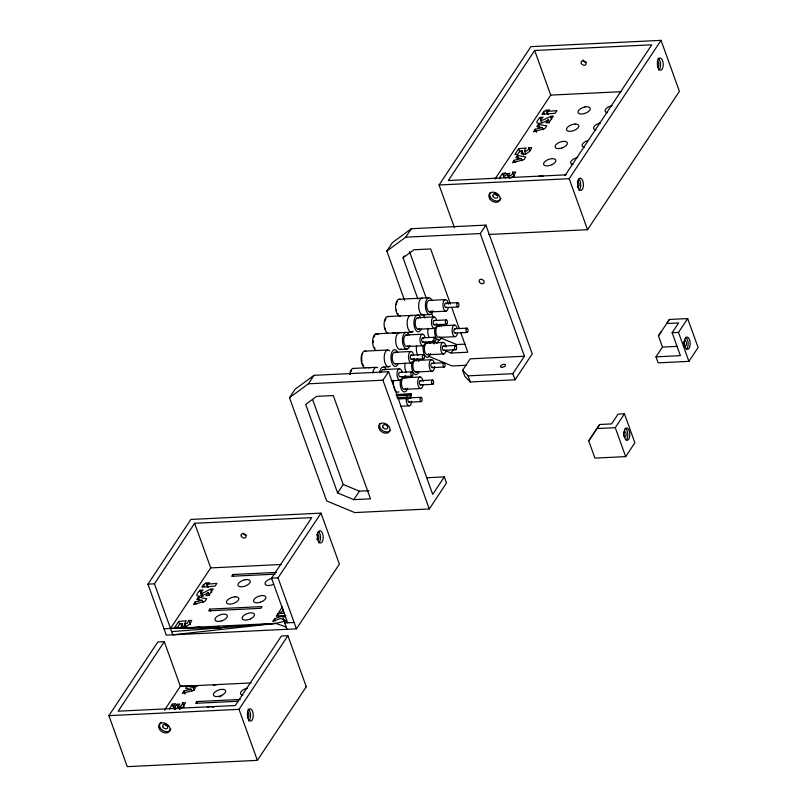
<?xml version="1.0" encoding="UTF-8"?>
<svg xmlns="http://www.w3.org/2000/svg" width="807" height="807" viewBox="0 0 807 807"><rect width="100%" height="100%" fill="white"/><g stroke="black" fill="none" stroke-linecap="round" stroke-linejoin="round"><path stroke-width="1.21" d="M169.5 709.04L172.305 704.148L175.401 703.633L173.334 706.367L174.171 708.919M201.871 596.222L200.761 592.641L203.041 589.887L199.904 590.341C190.785 599.712 204.242 595.748 208.297 592.459L209.437 595.647M185.57 626.999L184.43 623.811L186.316 620.765L178.68 621.471L174.766 627.372L177.691 627.13L179.85 623.811L182.11 623.589L183.643 627.836M179.325 708.798L178.357 706.377L179.709 704.027L176.703 704.309L175.129 706.448L173.404 706.801M505.939 177.833L506.08 177.258L505.283 177.853M179.568 709.111L183.007 706.962L185.519 702.776L182.553 702.766C182.483 704.632 180.294 707.648 178.357 706.377M510.71 178.075L513.817 175.603L515.703 172.123L512.738 172.113C513.514 175.734 505.797 177.722 509.893 173.364L506.877 173.646C505.636 177.691 501.076 176.047 505.575 172.98L502.489 173.495L499.876 177.278L499.876 178.771M182.11 623.589L181.151 626.464C185.307 628.512 190.452 624.547 191.723 620.472L188.798 620.452L187.214 623.327L184.43 623.811M522.139 150.798L521.191 153.673C525.347 155.721 530.492 151.756 531.752 147.671L528.827 147.661C528.888 152.019 521.312 152.281 526.346 147.974L518.719 148.68L514.805 154.581L517.731 154.339L519.89 151.02L522.139 150.798L523.672 155.045M207.207 584.197L209.558 582.775L205.997 583.037L203.586 584.55L201.851 587.163L215.116 586.084L216.901 583.4L207.207 584.197L208.357 587.385M202.264 600.337L195.133 602.042L193.488 604.524L204.998 601.326L206.713 598.733L198.411 597.109L196.787 599.561L202.264 600.337L203.031 602.466M547.247 111.406L549.587 109.984L546.026 110.246L543.625 111.759L541.89 114.362L555.145 113.293L556.931 110.609L547.247 111.406L548.397 114.594M521.302 158.586L514.17 160.29L512.526 162.772L524.036 159.584L525.75 156.982L517.448 155.368L515.814 157.809L521.302 158.586L522.068 160.714M542.294 127.546L535.172 129.251L533.528 131.733L545.028 128.535L546.753 125.942L538.44 124.318L536.816 126.77L542.294 127.546L543.061 129.675M191.884 691.367L191.118 689.249L183.996 690.953L182.342 693.435L193.851 690.237L195.576 687.645L187.264 686.021L180.354 686.313L164.517 710.17M251.128 682.934L187.264 686.021L185.64 688.472L191.118 689.249M284.578 613.259L277.87 613.713L276.196 616.225L285.86 615.448M208.297 592.459L206.007 595.717L208.912 595.435L213.24 588.918C208.69 588.353 204.938 593.73 200.721 593.034M548.326 119.668L546.036 122.926L548.942 122.644L553.269 116.127C550.475 115.028 535.586 125.66 543.071 117.096L539.944 117.55C530.824 126.921 544.281 122.957 548.326 119.668L549.476 122.856M285.406 617.083L282.379 615.842L274.531 618.737L272.695 621.501L280.644 618.384L285.698 620.825L286.596 619.443M282.389 606.904L278.748 612.392L281.643 612.17L283.509 609.245M147.933 584.147L190.886 519.436L321.015 513.141L339.374 564.143L296.411 628.845L166.292 635.139L147.933 584.147L154.44 583.824L194.638 523.269L311.754 517.61L271.545 578.165L287.615 622.792M444.314 476.907L446.513 483.03L429.294 508.965L354.747 512.576L326.674 500.955L289.501 397.69L295.12 389.216L314.014 375.326L388.56 371.724L432.713 494.368L444.314 476.907L426.913 477.744M404.579 300.355L386.835 251.068L392.454 242.594L411.348 228.704L485.895 225.103L532.257 353.87L515.037 379.815L470.299 381.973L464.832 376.385L462.633 370.262L470.209 358.843L524.429 356.23L480.266 233.576L485.895 225.103M454.452 227.685L439.079 184.995L530.925 46.645L661.044 40.35L679.403 91.352L587.557 229.702L488.719 234.484M289.501 397.69L308.385 383.799L314.014 375.326M386.835 251.068L405.719 237.177L411.348 228.704M534.668 50.478L448.339 180.526L565.455 174.867L651.784 44.819L534.668 50.478L550.737 95.105L495.034 179.003M417.915 299.094L403.036 257.776L404.287 255.89M164.295 641.696L118.155 711.189L235.271 705.52L281.401 636.027L287.907 635.714L306.267 686.717L257.383 760.355L127.254 766.65L108.895 715.648L157.789 642.009L164.295 641.696L180.354 686.313L182.846 686.394M163.992 628.764L170.499 628.451L210.708 567.896L194.638 523.269M209.84 609.114L208.69 610.838L260.943 608.317L262.093 606.582L209.84 609.114L210.607 611.242M276.347 572.415L232.799 574.523L231.659 576.259L275.197 574.15M429.294 508.965L382.932 380.198L388.56 371.724M296.411 628.845L278.052 577.852L321.015 513.141M240.274 699.457L196.737 701.565L195.587 703.301L237.883 701.253M337.578 492.946L305.702 404.388L316.606 396.378L333.301 395.571L370.484 498.837L353.789 499.644L337.578 492.946L343.207 484.472L312.602 399.465M436.789 343.5L439.29 339.727M396.187 395.803L411.136 395.077L411.207 393.796L396.257 394.512M411.136 395.077L411.207 393.796M398.053 398.951L410.249 398.365L410.319 397.074L396.903 397.73M410.249 398.365L410.319 397.074M353.789 499.644L359.408 491.17L368.95 490.706M445.333 350.631L451.123 353.022L453.625 349.26M455.501 346.435L456.742 344.549L465.094 344.145M587.557 229.702L569.197 178.7L661.044 40.35M286.999 629.299L284.71 622.923L286.011 620.966L275.812 623.397L172.799 634.827L154.44 583.824M257.383 760.355L239.023 709.363L287.907 635.714M515.037 379.815L512.828 373.691L524.429 356.23M588.717 440.894L599.662 424.492L611.585 423.917L618.071 414.152L624.447 413.84L634.867 442.781L625.677 456.621L594.91 458.104L588.717 440.894L599.662 424.492M658.441 335.863L669.386 319.461L687.685 318.583L698.105 347.524L688.916 361.354L658.149 362.847L655.99 356.855L662.476 347.081L658.441 335.863L661.135 331.798M669.386 319.461L666.693 323.526L678.616 322.951L672.13 332.726L680.392 355.675L655.99 356.855M625.677 456.621L615.267 427.68L624.447 413.84M688.916 361.354L678.505 332.413L687.685 318.583M403.036 257.776L413.941 249.756L430.645 248.949L450.498 304.108M196.646 685.567L194.729 686.263L187.264 686.021M213.219 685.587L216.508 684.608M496.527 195.123L497.415 194.921L495.115 194.608M232.507 625.496L220.331 627.785L170.499 628.451L275.812 623.397L286.192 627.059M210.99 626.837L203.808 628.007L199.369 627.089L187.153 628.229L186.931 627.695L170.499 628.451M177.409 628.159L175.855 628.219M171.649 631.639L275.812 623.397M550.737 95.105L621.259 91.695M439.079 184.995L569.197 178.7M405.719 237.177L480.266 233.576M398.991 299.246L428.81 297.803M429.173 300.406L445.444 299.619M445.494 303.24L457.7 302.655M445.847 307.538L458.053 306.953M429.647 311.956L445.908 311.169M387.501 316.536L430.01 314.548M417.693 317.696L433.954 316.909M434.015 320.54L446.221 319.945M434.368 324.838L446.574 324.243M438.352 325.897L454.623 325.11M418.167 329.246L434.428 328.459M454.674 328.742L466.88 328.156M376.022 333.836L405.84 332.393M392.353 333.109L395.985 332.938M406.899 332.403L411.752 332.171M406.214 334.986L422.475 334.199M455.027 333.039L467.233 332.444M422.535 337.83L434.731 337.245M438.826 337.457L455.087 336.67M422.888 342.128L435.084 341.532M426.873 343.197L443.134 342.41M672.13 332.726L678.505 332.413M406.678 346.546L422.949 345.759M443.194 346.042L455.4 345.446M364.542 351.126L387.592 350.016M400.272 349.471L407.051 349.138M394.734 352.286L410.995 351.499M443.547 350.329L455.753 349.744M451.123 353.022L467.818 352.215L460.636 332.272M411.056 355.13L423.251 354.535M427.347 354.747L443.608 353.96M662.476 347.081L677.123 346.374M411.409 359.418L423.604 358.833M415.393 360.487L431.654 359.7M395.198 363.836L411.469 363.049M431.715 363.332L443.911 362.736M353.062 368.426L376.102 367.306M368.174 367.76L370.605 367.639M383.94 366.993L388.792 366.761M466.436 365.258L452.081 365.954L428.507 356.2M383.254 369.576L399.515 368.789M432.068 367.629L444.274 367.034M399.576 372.42L411.772 371.825M415.867 372.037L432.128 371.25M399.929 376.718L412.125 376.123M403.914 377.787L420.175 377M462.633 370.262L468.1 375.86L512.828 373.691M308.385 383.799L382.932 380.198M391.224 380.763L399.99 380.339M420.235 380.622L432.431 380.036M420.588 384.919L432.784 384.334M404.378 389.337L420.649 388.55M397.155 394.976L410.864 394.31M396.53 395.279L402.764 394.976M397.78 398.184L409.976 397.599M409.976 397.861L420.951 397.326M398.396 398.436L403.278 398.194M409.109 402.209L421.304 401.624M400.413 406.264L409.169 405.84M596.968 428.557L615.267 427.68M210.708 567.896L281.219 564.486M271.545 578.165L278.052 577.852M284.71 622.923L294.121 622.469M305.429 686.757L306.267 686.717M108.895 715.648L239.023 709.363M187.042 627.967L182.523 627.907M180.354 686.313L197.19 686.253M182.816 628.088L176.834 628.179M186.578 686.525L192.792 686.727M208.983 626.625L220.331 627.785L218.435 626.171M440.541 337.851L456.742 344.549M343.207 484.472L359.408 491.17M550.535 116.339L551.675 119.527M546.026 110.246L547.56 114.493M543.625 111.759L544.382 113.878M539.944 117.55L541.85 122.866M540.932 120.475L541.699 122.603M538.44 124.318L539.59 127.506M535.172 129.251L536.322 132.439M528.827 147.661L529.977 150.848M524.701 151.302L525.851 154.49M518.719 148.68L519.869 151.867M517.448 155.368L518.588 158.555M514.17 160.29L514.937 162.419M512.738 172.113L514.271 176.36M508.743 176.017L509.51 178.145M506.877 173.646L508.41 177.893M502.489 173.495L504.022 177.742M451.769 307.628L459.375 328.752M468.1 375.86L470.299 381.973M409.512 251.663L426.086 297.702M431.19 311.875L433.319 317.776M423.443 314.448L424.714 317.988M432.794 340.413L434.065 343.964M282.379 615.842L284.296 621.148M277.87 613.713L278.637 615.842M274.531 618.737L275.298 620.855M232.799 574.523L233.566 576.652M210.496 589.13L211.646 592.318M205.997 583.037L207.53 587.294M203.586 584.55L204.353 586.669M201.77 593.256L202.92 596.444M201.326 593.327L202.093 595.445M199.904 590.341L202.053 596.454M198.411 597.109L199.561 600.297M195.133 602.042L195.899 604.171M188.798 620.452L190.331 624.699M185.207 624.174L185.973 626.293M184.662 624.104L185.812 627.291M178.68 621.471L179.83 624.658M192.883 687.15L194.033 690.338M196.737 701.565L197.503 703.694M183.996 690.953L185.136 694.141M182.553 702.766L184.087 707.013M180.506 706.286L181.272 708.405M179.8 706.619L180.566 708.748M179.093 706.75L179.86 708.879M176.703 704.309L178.226 708.556M174.715 706.7L175.482 708.818M174.292 706.851L175.058 708.98M173.909 706.912L174.675 709.04M173.616 706.892L174.383 709.02L175.896 707.91L175.855 708.909M172.305 704.148L173.838 708.395M318.674 531.52A6.163 2.925 87.2 0 1 320.49 537.492A6.163 2.925 87.2 0 1 318.674 542.879M317.252 539.58A2.693 1.281 87.2 0 1 316.667 538.814M316.616 535.011A2.693 1.281 87.2 0 1 318.725 536.12A2.693 1.281 87.2 0 1 317.585 539.712M246.438 535.182A2.693 1.997 33.6 0 1 243.149 533.256M273.543 584.248A6.476 3.087 -19.8 0 1 270.365 585.307L268.812 585.509A6.476 3.087 -19.8 0 1 265.261 582.624A6.476 3.087 -19.8 0 1 272.07 578.437M625.183 428.194A6.163 2.925 87.2 0 1 627.765 433.803A6.163 2.925 87.2 0 1 626.04 440.067M578.952 178.952A6.163 2.925 87.2 0 1 580.737 184.954A6.163 2.925 87.2 0 1 578.891 190.291M577.338 181.827A2.693 1.281 87.2 0 1 579.083 184.702A2.693 1.281 87.2 0 1 577.277 186.78M607.449 112.657A6.476 3.087 -19.8 0 1 605.563 109.359A6.476 3.087 -19.8 0 1 612.11 105.646M586.467 62.391A2.693 1.997 33.6 0 1 583.007 59.879M595.969 129.957A6.476 3.087 -19.8 0 1 594.083 126.649A6.476 3.087 -19.8 0 1 600.63 122.936M573.01 164.537A6.476 3.087 -19.8 0 1 571.114 161.239A6.476 3.087 -19.8 0 1 577.671 157.526M584.49 147.247A6.476 3.087 -19.8 0 1 582.331 144.413A6.476 3.087 -19.8 0 1 587.536 140.66M539.076 176.128A6.476 3.087 -19.8 0 1 543.151 176.289M564.567 175.25A6.476 3.087 -19.8 0 1 566.181 174.816M657.221 61.584A2.693 1.281 87.2 0 1 658.875 64.368A2.693 1.281 87.2 0 1 657.281 66.789M498.131 195.304A2.693 1.997 33.6 0 1 494.913 193.256M500.986 198.26A6.163 4.56 33.6 0 1 493.521 200.136A6.163 4.56 33.6 0 1 490.232 192.51M657.967 58.195A6.163 2.925 87.2 0 1 660.499 63.894A6.163 2.925 87.2 0 1 658.714 70.078M248.031 709.06A6.163 2.925 87.2 0 1 250.533 714.81A6.163 2.925 87.2 0 1 248.717 720.954M247.477 712.379A2.693 1.281 87.2 0 1 248.899 715.355A2.693 1.281 87.2 0 1 247.416 717.695M207.278 707.214A6.476 3.087 -19.8 0 1 213.774 707.467M219.494 696.935A6.476 3.087 -19.8 0 1 221.057 696.3M242.826 695.2A6.476 3.087 -19.8 0 1 240.94 691.902A6.476 3.087 -19.8 0 1 247.487 688.189M168.532 725.846A2.693 1.997 33.6 0 1 165.042 724.484M170.802 728.913A6.163 4.56 33.6 0 1 162.651 730.385A6.163 4.56 33.6 0 1 160.886 722.305M390.326 430.252A6.163 4.56 33.6 0 1 382.659 430.615A6.163 4.56 33.6 0 1 380.057 423.403M349.774 374.155A8.403 3.995 87.2 0 1 354.112 368.547M372.824 373.036A8.403 3.995 87.2 0 1 377.666 367.71M350.329 374.428A7.243 3.44 87.2 0 1 350.662 372.743M351.206 371.331A7.243 3.44 87.2 0 1 351.539 370.756M400.181 376.587A2.159 1.029 87.2 0 1 398.739 374.771A2.159 1.029 87.2 0 1 399.848 372.441M379.593 372.713A8.403 3.995 87.2 0 1 386.26 369.777M381.075 372.178A5.78 2.744 87.2 0 1 384.324 369.999M402.38 376.738A5.78 2.744 87.2 0 1 398.265 379.179A5.78 2.744 87.2 0 1 397.891 370.01A5.78 2.744 87.2 0 1 402.199 372.32M455.289 332.908A2.159 1.029 87.2 0 1 453.827 330.809A2.159 1.029 87.2 0 1 455.209 328.933M441.812 337.165A8.403 3.995 87.2 0 1 436.658 338.688A8.403 3.995 87.2 0 1 434.862 328.015M436.083 324.727A8.403 3.995 87.2 0 1 436.516 324.172M440.047 324.121A8.403 3.995 87.2 0 1 441.368 326.099M439.855 337.003A5.78 2.744 87.2 0 1 435.841 331.717A5.78 2.744 87.2 0 1 439.422 326.321M457.478 333.069A5.78 2.744 87.2 0 1 453.373 335.5A5.78 2.744 87.2 0 1 452.999 326.331A5.78 2.744 87.2 0 1 457.297 328.641M429.031 337.588A8.403 3.995 87.2 0 1 428.083 328.348M421.072 384.536A2.159 1.029 87.2 0 1 419.68 384.172A2.159 1.029 87.2 0 1 419.63 381.257A2.159 1.029 87.2 0 1 421.002 381.116M407.656 388.177A8.403 3.995 87.2 0 1 402.451 390.86A8.403 3.995 87.2 0 1 400.413 379.895M405.104 375.588A8.403 3.995 87.2 0 1 406.92 377.979M405.871 388.338A5.78 2.744 87.2 0 1 401.432 384.162A5.78 2.744 87.2 0 1 404.983 378.211M423.039 384.949A5.78 2.744 87.2 0 1 418.783 387.138A5.78 2.744 87.2 0 1 418.833 377.787A5.78 2.744 87.2 0 1 423.06 381.61M398.981 391.819A8.403 3.995 87.2 0 1 394.24 388.601M393.937 387.653A8.403 3.995 87.2 0 1 393.634 380.228M432.734 366.852A2.159 1.029 87.2 0 1 431.372 367.256A2.159 1.029 87.2 0 1 430.958 364.411A2.159 1.029 87.2 0 1 432.249 363.513M418.853 371.755A8.403 3.995 87.2 0 1 413.466 372.965A8.403 3.995 87.2 0 1 412.115 361.647M417.088 358.712A8.403 3.995 87.2 0 1 418.752 361.556M416.896 371.583A5.78 2.744 87.2 0 1 412.881 366.307A5.78 2.744 87.2 0 1 416.462 360.911M434.63 366.57A5.78 2.744 87.2 0 1 430.726 370.504A5.78 2.744 87.2 0 1 429.909 361.163A5.78 2.744 87.2 0 1 434.337 363.231M406.072 372.168A8.403 3.995 87.2 0 1 405.124 362.928M365.228 367.881A8.403 3.995 87.2 0 1 361.163 357.925A8.403 3.995 87.2 0 1 366.106 351.529M390.265 365.894A8.403 3.995 87.2 0 1 384.203 358.449A8.403 3.995 87.2 0 1 389.65 350.833M363.443 365.5A7.243 3.44 87.2 0 1 363.069 364.915M362.726 364.239A7.243 3.44 87.2 0 1 362.424 363.493M361.97 361.788A7.243 3.44 87.2 0 1 361.95 356.27M362.393 354.697A7.243 3.44 87.2 0 1 362.686 354.041M412.074 358.651A2.159 1.029 87.2 0 1 410.642 358.933A2.159 1.029 87.2 0 1 410.39 355.897A2.159 1.029 87.2 0 1 411.822 355.615M398.194 363.553A8.403 3.995 87.2 0 1 392.454 364.169A8.403 3.995 87.2 0 1 391.96 352.034A8.403 3.995 87.2 0 1 397.74 352.477M395.733 363.715A5.78 2.744 87.2 0 1 392.212 357.531A5.78 2.744 87.2 0 1 395.803 352.709M413.971 358.358A5.78 2.744 87.2 0 1 410.067 362.293A5.78 2.744 87.2 0 1 409.24 352.952A5.78 2.744 87.2 0 1 413.678 355.03M400.191 315.991A8.403 3.995 87.2 0 1 395.591 306.579A8.403 3.995 87.2 0 1 400.544 299.649M424.24 314.437A8.403 3.995 87.2 0 1 418.722 307.659A8.403 3.995 87.2 0 1 422.555 298.126M398.295 314.094A7.243 3.44 87.2 0 1 397.881 313.61M396.61 310.786A7.243 3.44 87.2 0 1 396.408 309.908M396.388 304.38A7.243 3.44 87.2 0 1 396.59 303.563M397.125 302.151A7.243 3.44 87.2 0 1 397.468 301.586M446.332 307.154A2.159 1.029 87.2 0 1 444.95 306.791A2.159 1.029 87.2 0 1 444.889 303.876A2.159 1.029 87.2 0 1 446.271 303.735M432.915 310.796A8.403 3.995 87.2 0 1 427.175 312.763A8.403 3.995 87.2 0 1 426.288 300.416A8.403 3.995 87.2 0 1 432.179 300.597M430.171 311.835A5.78 2.744 87.2 0 1 426.661 306.216A5.78 2.744 87.2 0 1 429.717 300.507M431.13 310.957A5.78 2.744 87.2 0 1 430.676 311.502M448.299 307.568A5.78 2.744 87.2 0 1 444.042 309.757A5.78 2.744 87.2 0 1 444.102 300.406A5.78 2.744 87.2 0 1 448.319 304.229M376.183 350.45A8.403 3.995 87.2 0 1 372.733 339.565A8.403 3.995 87.2 0 1 378.09 334.653M401.281 349.028A8.403 3.995 87.2 0 1 395.712 341.704A8.403 3.995 87.2 0 1 400.111 332.847M374.922 348.2A7.243 3.44 87.2 0 1 374.549 347.625M373.207 342.642A7.243 3.44 87.2 0 1 373.197 340.756M373.873 337.407A7.243 3.44 87.2 0 1 374.166 336.741M374.509 336.166A7.243 3.44 87.2 0 1 374.882 335.702M423.372 341.734A2.159 1.029 87.2 0 1 421.92 341.23A2.159 1.029 87.2 0 1 422.051 338.224A2.159 1.029 87.2 0 1 423.504 338.728M409.956 345.386A8.403 3.995 87.2 0 1 404.216 347.353A8.403 3.995 87.2 0 1 403.329 335.006A8.403 3.995 87.2 0 1 409.22 335.187M408.171 345.547A5.78 2.744 87.2 0 1 403.742 341.371A5.78 2.744 87.2 0 1 407.283 335.409M425.339 342.158A5.78 2.744 87.2 0 1 421.224 344.589A5.78 2.744 87.2 0 1 420.851 335.419A5.78 2.744 87.2 0 1 425.158 337.73M409.774 401.442A2.159 1.029 87.2 0 1 408.231 401.533A2.159 1.029 87.2 0 1 408.271 398.305M411.671 401.15A5.78 2.744 87.2 0 1 407.606 404.892A5.78 2.744 87.2 0 1 407.212 395.289M410.259 395.238A5.78 2.744 87.2 0 1 411.378 397.821M444.032 349.945A2.159 1.029 87.2 0 1 442.64 349.582A2.159 1.029 87.2 0 1 442.589 346.667A2.159 1.029 87.2 0 1 443.961 346.526M430.615 353.587A8.403 3.995 87.2 0 1 425.41 356.27A8.403 3.995 87.2 0 1 423.372 345.305M429.042 341.956A8.403 3.995 87.2 0 1 429.879 343.389M428.83 353.748A5.78 2.744 87.2 0 1 424.462 350.137A5.78 2.744 87.2 0 1 427.417 343.298M445.999 350.359A5.78 2.744 87.2 0 1 441.742 352.558A5.78 2.744 87.2 0 1 441.792 343.197A5.78 2.744 87.2 0 1 446.019 347.02M417.955 355.645A8.403 3.995 87.2 0 1 416.604 345.638M388.187 333.291A8.403 3.995 87.2 0 1 384.102 323.879A8.403 3.995 87.2 0 1 388.55 316.667M412.266 332.02A8.403 3.995 87.2 0 1 407.142 323.304A8.403 3.995 87.2 0 1 412.115 315.83M413.224 331.304A8.403 3.995 87.2 0 1 412.76 331.727M385.383 328.903A7.243 3.44 87.2 0 1 385.131 328.076M385.1 320.863A7.243 3.44 87.2 0 1 385.353 320.117M385.645 319.451A7.243 3.44 87.2 0 1 385.988 318.876M435.034 324.061A2.159 1.029 87.2 0 1 433.682 324.464A2.159 1.029 87.2 0 1 433.258 321.62A2.159 1.029 87.2 0 1 434.549 320.722M421.153 328.963A8.403 3.995 87.2 0 1 415.413 329.579A8.403 3.995 87.2 0 1 414.919 317.444A8.403 3.995 87.2 0 1 420.699 317.897M419.196 328.792A5.78 2.744 87.2 0 1 415.181 323.516A5.78 2.744 87.2 0 1 418.762 318.119M436.93 323.768A5.78 2.744 87.2 0 1 433.026 327.713A5.78 2.744 87.2 0 1 432.209 318.372A5.78 2.744 87.2 0 1 436.637 320.44M685.547 337.265A6.163 2.925 87.2 0 1 688.129 342.864A6.163 2.925 87.2 0 1 686.404 349.138M552.018 164.648L550.465 165.284A6.476 3.087 -19.8 0 1 544.009 162.55A6.476 3.087 -19.8 0 1 554.641 158.989L555.428 159.514A6.476 3.087 -19.8 0 1 552.018 164.648M250.574 618.838L249.02 619.473A6.476 3.087 -19.8 0 1 242.564 616.74A6.476 3.087 -19.8 0 1 253.196 613.179L253.983 613.703A6.476 3.087 -19.8 0 1 250.574 618.838M221.844 695.301L220.281 695.937A6.476 3.087 -19.8 0 1 213.825 693.203A6.476 3.087 -19.8 0 1 224.457 689.652L225.254 690.167A6.476 3.087 -19.8 0 1 221.844 695.301M584.994 106.958L583.38 107.381A6.476 3.087 -19.8 0 0 579.214 113.676L580.344 113.969A6.476 3.087 -19.8 0 0 589.836 110.115A6.476 3.087 -19.8 0 0 584.994 106.958M561.944 147.984L560.33 148.417A6.476 3.087 -19.8 0 1 555.226 145.724A6.476 3.087 -19.8 0 1 563.589 141.346L564.981 141.396A6.476 3.087 -19.8 0 1 567.139 144.231A6.476 3.087 -19.8 0 1 561.944 147.984M244.965 579.749L243.351 580.172A6.476 3.087 -19.8 0 0 239.175 586.467L240.304 586.76A6.476 3.087 -19.8 0 0 249.807 582.906A6.476 3.087 -19.8 0 0 244.965 579.749M260.5 602.173L258.886 602.607A6.476 3.087 -19.8 0 1 254.044 599.44A6.476 3.087 -19.8 0 1 263.536 595.586L264.676 595.889A6.476 3.087 -19.8 0 1 260.5 602.173M221.905 620.785L220.291 621.208A6.476 3.087 -19.8 0 1 215.187 618.515A6.476 3.087 -19.8 0 1 223.559 614.137L224.951 614.198A6.476 3.087 -19.8 0 1 227.11 617.022A6.476 3.087 -19.8 0 1 221.905 620.785M575.078 124.056L573.515 124.248A6.476 3.087 -19.8 0 0 566.706 128.434A6.476 3.087 -19.8 0 0 570.256 131.319L571.81 131.127A6.476 3.087 -19.8 0 0 578.619 126.941A6.476 3.087 -19.8 0 0 575.078 124.056M235.039 596.847L233.485 597.039A6.476 3.087 -19.8 0 0 226.666 601.225A6.476 3.087 -19.8 0 0 230.217 604.11L231.77 603.918A6.476 3.087 -19.8 0 0 238.59 599.732A6.476 3.087 -19.8 0 0 235.039 596.847M317.928 532.761A6.163 2.925 87.2 0 0 319.885 542.909A6.163 2.925 87.2 0 0 322.982 534.98A6.163 2.925 87.2 0 0 317.928 532.761M241.263 536.1A2.693 1.997 33.6 0 0 245.56 537.603A2.693 1.997 33.6 0 0 243.865 533.76A2.693 1.997 33.6 0 0 241.263 536.1M623.75 432.683A2.693 1.281 87.2 0 0 624.83 436.93A2.693 1.281 87.2 0 0 625.98 433.127A2.693 1.281 87.2 0 0 623.75 432.683M624.517 430.121A6.163 2.925 87.2 0 0 626.565 440.198A6.163 2.925 87.2 0 0 629.581 432.128A6.163 2.925 87.2 0 0 624.517 430.121M578.195 180.112A6.163 2.925 87.2 0 0 580.092 190.301A6.163 2.925 87.2 0 0 583.229 182.432A6.163 2.925 87.2 0 0 578.195 180.112M489.748 198.804A6.163 4.56 33.6 0 0 499.644 200.65A6.163 4.56 33.6 0 0 494.136 192.237A6.163 4.56 33.6 0 0 489.748 198.804M657.967 59.97A6.163 2.925 87.2 0 0 659.914 70.118A6.163 2.925 87.2 0 0 663.011 62.189A6.163 2.925 87.2 0 0 657.967 59.97M493.016 196.111A2.693 1.997 33.6 0 0 497.294 197.776A2.693 1.997 33.6 0 0 495.791 193.912A2.693 1.997 33.6 0 0 493.016 196.111M581.292 63.309A2.693 1.997 33.6 0 0 585.6 64.812A2.693 1.997 33.6 0 0 583.905 60.969A2.693 1.997 33.6 0 0 581.292 63.309M248.011 710.775A6.163 2.925 87.2 0 0 249.918 720.954A6.163 2.925 87.2 0 0 253.055 713.095A6.163 2.925 87.2 0 0 248.011 710.775M159.564 729.457A6.163 4.56 33.6 0 0 169.46 731.313A6.163 4.56 33.6 0 0 163.952 722.89A6.163 4.56 33.6 0 0 159.564 729.457M162.843 726.764A2.693 1.997 33.6 0 0 167.11 728.428A2.693 1.997 33.6 0 0 165.606 724.575A2.693 1.997 33.6 0 0 162.843 726.764M501.974 367.316A2.693 1.291 -19.8 0 0 505.535 364.946A2.693 1.291 -19.8 0 0 501.429 365.137A2.693 1.291 -19.8 0 0 501.974 367.316M479.318 281.673A2.693 1.997 33.6 0 0 483.595 283.348A2.693 1.997 33.6 0 0 482.092 279.484A2.693 1.997 33.6 0 0 479.318 281.673M382.841 427.004A2.693 1.997 33.6 0 0 387.118 428.668A2.693 1.997 33.6 0 0 385.615 424.815A2.693 1.997 33.6 0 0 382.841 427.004M379.572 429.697A6.163 4.56 33.6 0 0 389.458 431.543A6.163 4.56 33.6 0 0 383.961 423.13A6.163 4.56 33.6 0 0 379.572 429.697M411.106 372.602A2.159 1.029 87.2 0 0 411.863 376.102A2.159 1.029 87.2 0 0 412.881 373.227A2.159 1.029 87.2 0 0 411.106 372.602M466.214 328.923A2.159 1.029 87.2 0 0 466.96 332.423A2.159 1.029 87.2 0 0 467.989 329.549A2.159 1.029 87.2 0 0 466.214 328.923M431.765 380.803A2.159 1.029 87.2 0 0 432.522 384.314A2.159 1.029 87.2 0 0 433.541 381.429A2.159 1.029 87.2 0 0 431.765 380.803M443.255 363.513A2.159 1.029 87.2 0 0 444.001 367.014A2.159 1.029 87.2 0 0 445.03 364.139A2.159 1.029 87.2 0 0 443.255 363.513M422.586 355.312A2.159 1.029 87.2 0 0 423.342 358.812A2.159 1.029 87.2 0 0 424.361 355.927A2.159 1.029 87.2 0 0 422.586 355.312M457.034 303.422A2.159 1.029 87.2 0 0 457.781 306.932A2.159 1.029 87.2 0 0 458.81 304.047A2.159 1.029 87.2 0 0 457.034 303.422M434.075 338.012A2.159 1.029 87.2 0 0 434.822 341.512A2.159 1.029 87.2 0 0 435.841 338.637A2.159 1.029 87.2 0 0 434.075 338.012M420.286 398.103A2.159 1.029 87.2 0 0 421.042 401.604A2.159 1.029 87.2 0 0 422.061 398.729A2.159 1.029 87.2 0 0 420.286 398.103M454.734 346.223A2.159 1.029 87.2 0 0 455.481 349.724A2.159 1.029 87.2 0 0 456.51 346.839A2.159 1.029 87.2 0 0 454.734 346.223M445.555 320.722A2.159 1.029 87.2 0 0 446.301 324.222A2.159 1.029 87.2 0 0 447.33 321.347A2.159 1.029 87.2 0 0 445.555 320.722M684.074 341.916A2.693 1.281 87.2 0 0 685.294 346.011A2.693 1.281 87.2 0 0 686.303 342.017A2.693 1.281 87.2 0 0 684.074 341.916M684.891 339.182A6.163 2.925 87.2 0 0 686.928 349.27A6.163 2.925 87.2 0 0 689.955 341.19A6.163 2.925 87.2 0 0 684.891 339.182"/></g></svg>
